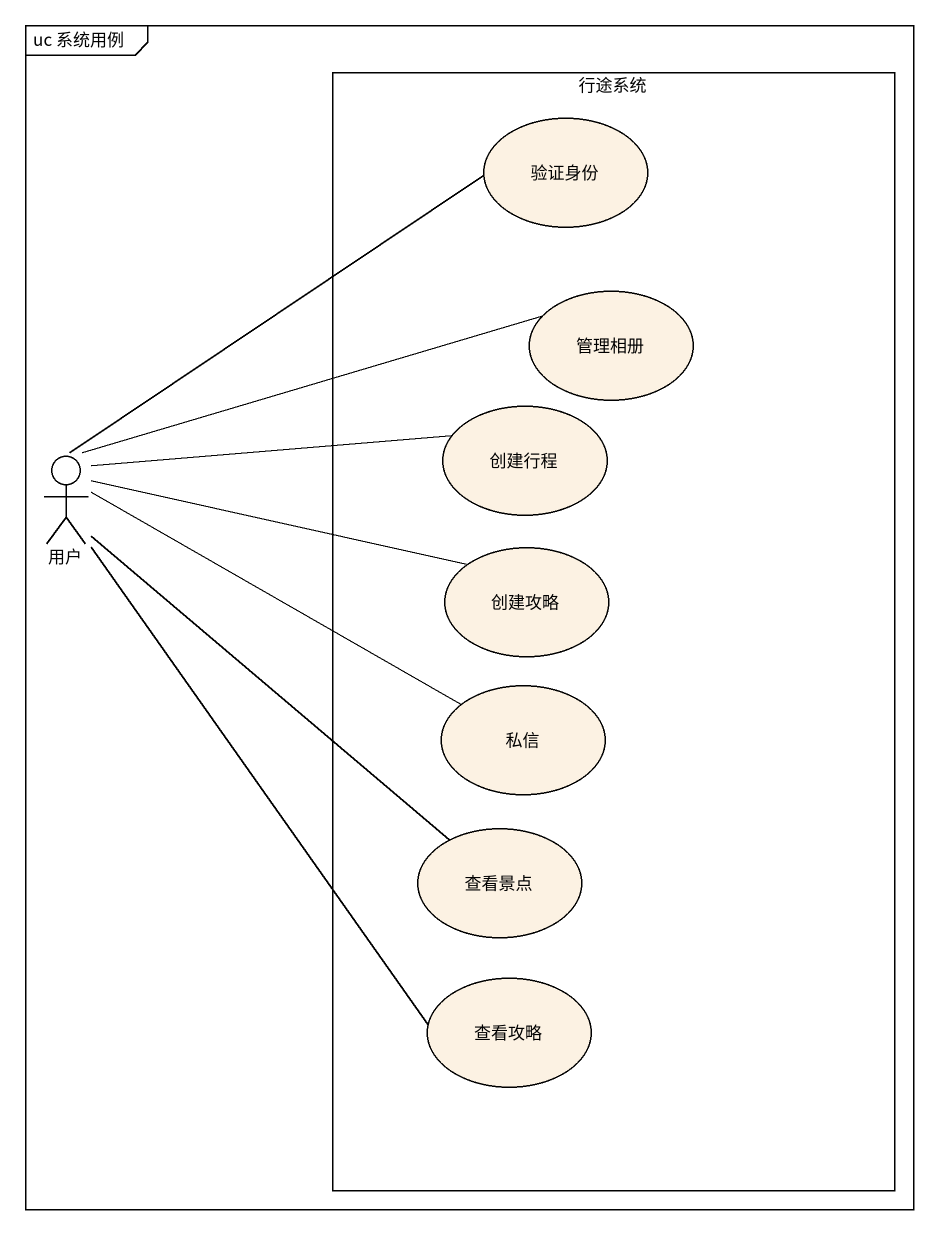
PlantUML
@startuml
mainframe uc 系统用例
rectangle 行途系统 {
  usecase 验证身份
  usecase 管理相册
  usecase 创建行程
  usecase 创建攻略
  usecase 私信
  usecase 查看景点
  usecase 查看攻略
}
actor 用户
用户 -up- 验证身份
用户 -right- 管理相册
用户 -right- 创建行程
用户 -right- 创建攻略
用户 -right- 私信
用户 -- 查看景点
用户 -- 查看攻略
@enduml
